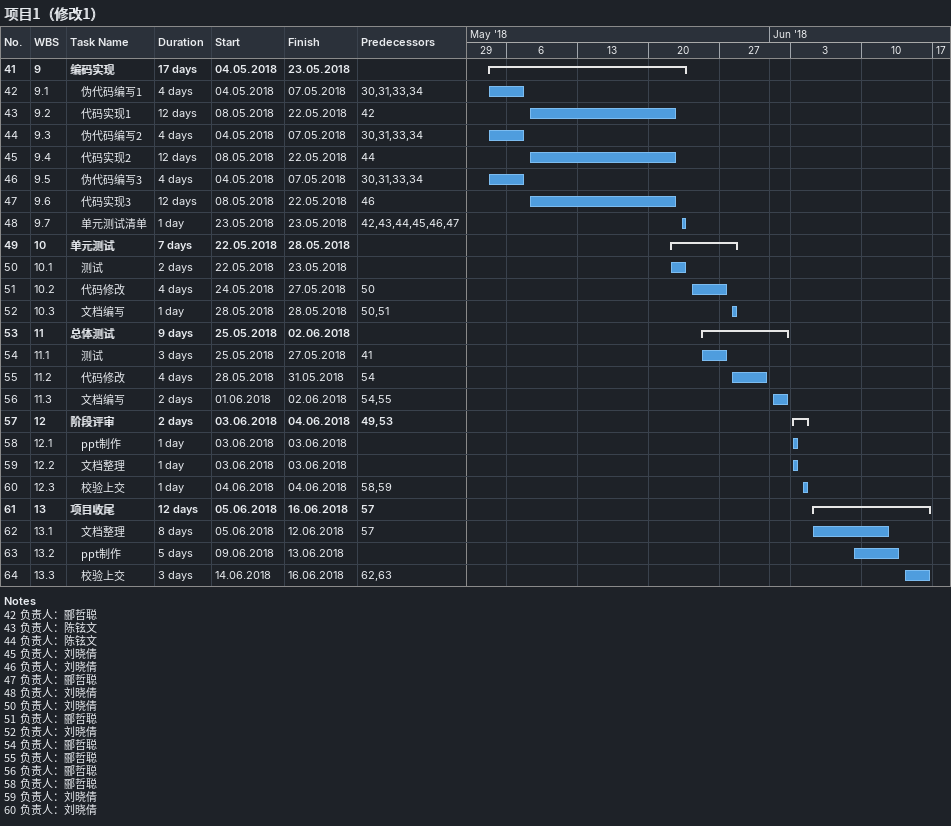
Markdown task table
项目1（修改1）

| ID | WBS | Task | Duration | Start | Finish | Predecessors |
|---|---|---|---|---|---|---|
| 41 | 9 | **编码实现** | 17d | 2018-05-04 | 2018-05-23 |  |
| 42 | 9.1 | 伪代码编写1 | 4d | 2018-05-04 | 2018-05-07 | 30, 31, 33, 34 |
| 43 | 9.2 | 代码实现1 | 12d | 2018-05-08 | 2018-05-22 | 42 |
| 44 | 9.3 | 伪代码编写2 | 4d | 2018-05-04 | 2018-05-07 | 30, 31, 33, 34 |
| 45 | 9.4 | 代码实现2 | 12d | 2018-05-08 | 2018-05-22 | 44 |
| 46 | 9.5 | 伪代码编写3 | 4d | 2018-05-04 | 2018-05-07 | 30, 31, 33, 34 |
| 47 | 9.6 | 代码实现3 | 12d | 2018-05-08 | 2018-05-22 | 46 |
| 48 | 9.7 | 单元测试清单 | 1d | 2018-05-23 | 2018-05-23 | 42, 43, 44, 45, 46, 47 |
| 49 | 10 | **单元测试** | 7d | 2018-05-22 | 2018-05-28 |  |
| 50 | 10.1 | 测试 | 2d | 2018-05-22 | 2018-05-23 |  |
| 51 | 10.2 | 代码修改 | 4d | 2018-05-24 | 2018-05-27 | 50 |
| 52 | 10.3 | 文档编写 | 1d | 2018-05-28 | 2018-05-28 | 50, 51 |
| 53 | 11 | **总体测试** | 9d | 2018-05-25 | 2018-06-02 |  |
| 54 | 11.1 | 测试 | 3d | 2018-05-25 | 2018-05-27 | 41 |
| 55 | 11.2 | 代码修改 | 4d | 2018-05-28 | 2018-05-31 | 54 |
| 56 | 11.3 | 文档编写 | 2d | 2018-06-01 | 2018-06-02 | 54, 55 |
| 57 | 12 | **阶段评审** | 2d | 2018-06-03 | 2018-06-04 | 49, 53 |
| 58 | 12.1 | ppt制作 | 1d | 2018-06-03 | 2018-06-03 |  |
| 59 | 12.2 | 文档整理 | 1d | 2018-06-03 | 2018-06-03 |  |
| 60 | 12.3 | 校验上交 | 1d | 2018-06-04 | 2018-06-04 | 58, 59 |
| 61 | 13 | **项目收尾** | 12d | 2018-06-05 | 2018-06-16 | 57 |
| 62 | 13.1 | 文档整理 | 8d | 2018-06-05 | 2018-06-12 | 57 |
| 63 | 13.2 | ppt制作 | 5d | 2018-06-09 | 2018-06-13 |  |
| 64 | 13.3 | 校验上交 | 3d | 2018-06-14 | 2018-06-16 | 62, 63 |

Notes
- 42: 负责人：郦哲聪
- 43: 负责人：陈铉文
- 44: 负责人：陈铉文
- 45: 负责人：刘晓倩
- 46: 负责人：刘晓倩
- 47: 负责人：郦哲聪
- 48: 负责人：刘晓倩
- 50: 负责人：刘晓倩
- 51: 负责人：郦哲聪
- 52: 负责人：刘晓倩
- 54: 负责人：郦哲聪
- 55: 负责人：郦哲聪
- 56: 负责人：郦哲聪
- 58: 负责人：郦哲聪
- 59: 负责人：刘晓倩
- 60: 负责人：刘晓倩
